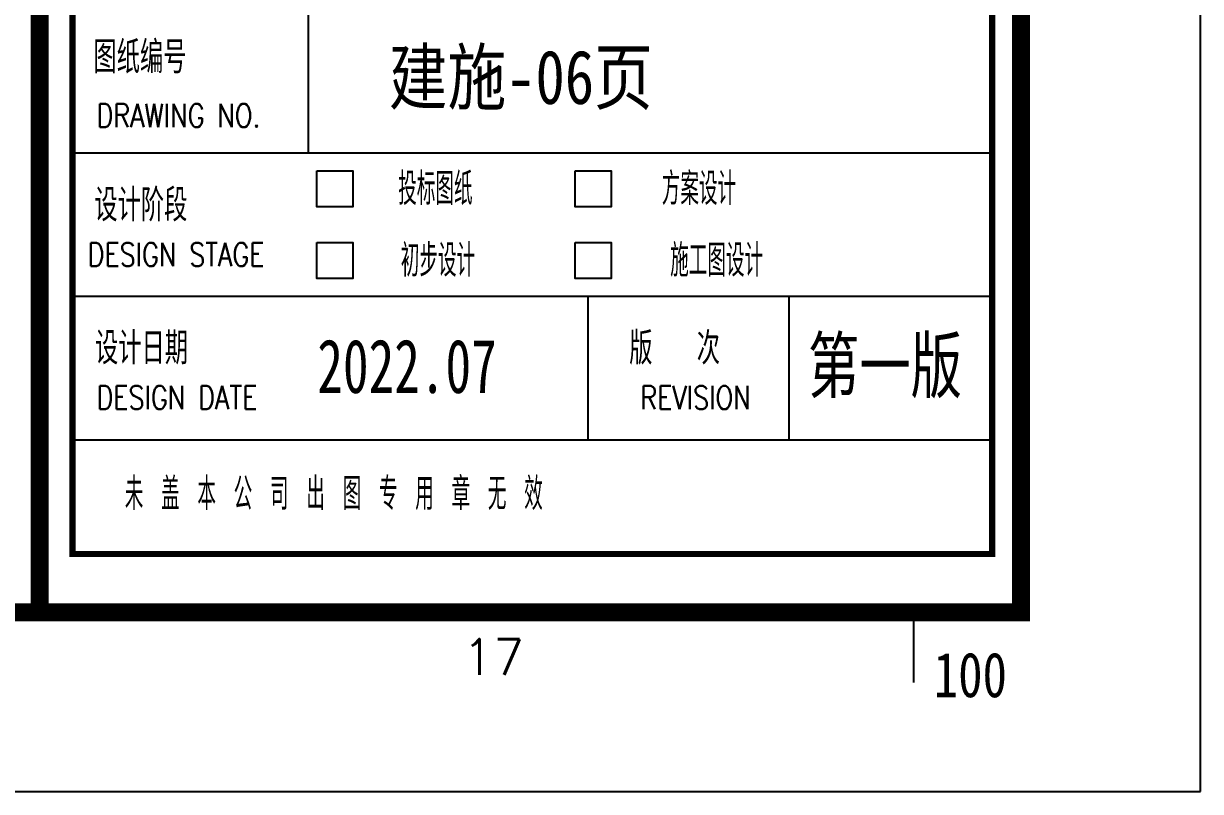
# Model space of a CAD drawing. Header units: inches. Extents: x 0 to 508000, y 0 to 738838.
# Drawn here: x 82539 to 89100, y 78738 to 83023 of the extents above; entities that cross this region are included whole.
import ezdxf
from ezdxf.enums import TextEntityAlignment as Align

# ---------------------------------------------------------------- set-up
doc = ezdxf.new("R2010")
doc.units = ezdxf.units.IN
doc.header["$LTSCALE"] = 1000
doc.header["$MEASUREMENT"] = 0
for name, color, linetype, true_color in [('TK', 7, 'Continuous', 0xffffff), ('TK-TEXT', 4, 'Continuous', 0x00ffff), ('ZG-图号', 2, 'Continuous', 0xffff00), ('ZG-图框层', 4, 'Continuous', 0x00ffff), ('ZG-比例', 140, 'Continuous', 0x00bfff)]:
    doc.layers.add(name, color=color, linetype=linetype, true_color=true_color)
doc.styles.add('-宋体', font='simsun.ttc', dxfattribs={"height": 0.2, "bigfont": 'gbcbig.shx'})
doc.styles.add('CCIAD-图框(可变字)', font='simhei.ttf', dxfattribs={"height": 0.2, "bigfont": 'gbcbig.shx'})
doc.styles.add('ISOCP', font='txt.shx', dxfattribs={"height": 0.2, "bigfont": 'gbcbig.shx'})
doc.styles.add('基本字体', font='simplex.shx', dxfattribs={"height": 0.2, "bigfont": 'gbcbig.shx'})
doc.styles.add('宋体-TK', font='simsun.ttc', dxfattribs={"height": 0.2, "bigfont": 'gbcbig.shx'})

# ---------------------------------------------------------------- blocks, each defined once
blk = doc.blocks.new('DAnoyomous23183')
at = {"layer": 'TK', "style": '基本字体'}
blk.add_text('图纸编号', height=1.8, dxfattribs=at).set_placement((532.29, 40.066))
at = {"layer": 'TK', "style": '基本字体', "width": 0.8}
blk.add_text('DRAWING NO.', height=1.29996, dxfattribs=at).set_placement((532.466, 37.066))
blk = doc.blocks.new('DAnoyomous23186')
at = {"layer": 'TK', "style": '基本字体'}
blk.add_text('设计阶段', height=1.8, dxfattribs=at).set_placement((532.341, 31.811))
at = {"layer": 'TK', "style": '基本字体', "width": 0.8}
blk.add_text('DESIGN STAGE', height=1.29996, dxfattribs=at).set_placement((531.971, 29.311))
blk = doc.blocks.new('DAnoyomous23189')
at = {"layer": 'TK', "style": '基本字体'}
blk.add_text('设计日期', height=1.8, dxfattribs=at).set_placement((532.376, 23.831))
at = {"layer": 'TK', "style": '基本字体', "width": 0.8}
blk.add_text('DESIGN DATE', height=1.30027, dxfattribs=at).set_placement((532.465, 21.331))
blk = doc.blocks.new('DAnoyomous23195')
at = {"layer": 'TK', "style": '基本字体'}
blk.add_text('版  次', height=1.8, dxfattribs=at).set_placement((562.157, 23.826))
at = {"layer": 'TK', "style": '基本字体', "width": 0.8}
blk.add_text('REVISION', height=1.3, dxfattribs=at).set_placement((562.781, 21.327))
blk = doc.blocks.new('CCIAD-TK-A2-图签')
at = {"layer": 'TK', "lineweight": -3}
for p, q in [((544.265, 51.628), (544.265, 35.628)), ((531.317, 35.628), (582.387, 35.628)), ((533.317, 35.628), (582.387, 35.628)), ((533.317, 35.628), (582.387, 35.628)), ((533.317, 35.628), (582.387, 35.628)), ((533.317, 35.628), (582.387, 35.628)), ((531.317, 27.628), (582.387, 27.628)), ((533.317, 27.628), (582.387, 27.628)), ((559.858, 27.628), (559.858, 19.628)), ((571.049, 27.628), (571.049, 19.628)), ((531.317, 19.628), (582.387, 19.628)), ((533.317, 19.628), (573.317, 19.628))]:
    blk.add_line(p, q, dxfattribs=at)
at = {"layer": 'TK', "lineweight": -3, "const_width": 1}
blk.add_lwpolyline([(529.286, 10.457), (529.286, 410)], dxfattribs=at)
at = {"layer": 'TK', "lineweight": -3}
blk.add_lwpolyline([(529.286, 10.457), (584, 10.457), (584, 410)], dxfattribs=at)
at = {"layer": 'TK', "lineweight": -3, "const_width": 0.347}
blk.add_lwpolyline([(531.117, 185.398), (582.387, 185.398), (582.387, 13.253), (531.117, 13.253)], close=True, dxfattribs=at)
at = {"layer": 'TK', "lineweight": -3}
for points in [[(544.743, 34.628), (546.743, 34.628), (546.743, 32.628), (544.743, 32.628)], [(559.146, 34.628), (561.146, 34.628), (561.146, 32.628), (559.146, 32.628)], [(544.743, 30.628), (546.743, 30.628), (546.743, 28.628), (544.743, 28.628)], [(559.146, 30.628), (561.146, 30.628), (561.146, 28.628), (559.146, 28.628)]]:
    blk.add_lwpolyline(points, close=True, dxfattribs=at)
at = {"layer": 'TK'}
for name in ['DAnoyomous23183', 'DAnoyomous23186', 'DAnoyomous23189', 'DAnoyomous23195']:
    blk.add_blockref(name, (0, 0), dxfattribs=at)
at = {"layer": 'TK', "style": '基本字体', "width": 0.8}
for s, p in [('投标图纸', (551.352, 33.628)), ('方案设计  ', (567.031, 33.628)), ('初步设计', (551.496, 29.628)), ('施工图设计', (567.031, 29.628))]:
    blk.add_text(s, height=1.8, dxfattribs=at).set_placement(p, align=Align.MIDDLE_CENTER)
blk.add_text('未 盖 本 公 司 出 图 专 用 章 无 效', height=1.8, dxfattribs=at).set_placement((557.337, 16.606), align=Align.MIDDLE_RIGHT)

msp = doc.modelspace()

# ---------------------------------------------------------------- linework, layer by layer
at = {"layer": 'TK', "lineweight": -3}
msp.add_line((87500, 79738.4), (87500, 79347.1), dxfattribs=at)
at = {"layer": 'ZG-图框层', "lineweight": -3}
msp.add_lwpolyline([(0, 78738.4), (89100, 78738.4), (89100, 120738.4), (0, 120738.4)], close=True, dxfattribs=at)
at = {"layer": 'ZG-图框层', "lineweight": -3, "const_width": 100}
msp.add_lwpolyline([(2500, 79738.4), (88100, 79738.4), (88100, 119738.4), (2500, 119738.4)], close=True, dxfattribs=at)

# ---------------------------------------------------------------- block references
at = {"layer": 'TK', "xscale": 100, "yscale": 100}
msp.add_blockref('CCIAD-TK-A2-图签', (29700, 78738.4), dxfattribs=at)

# ---------------------------------------------------------------- texts
at = {"layer": 'TK', "style": 'ISOCP'}
msp.add_text('17', height=200, dxfattribs=at).set_placement((85158.1, 79488.4), align=Align.MIDDLE_CENTER)
at = {"layer": 'TK-TEXT', "style": 'CCIAD-图框(可变字)', "width": 0.7}
for tag, p, s in [('第一版', (86911.6, 80965.9), '第一版'), ('2022.07', (84177, 80961.7), '2022.07')]:
    msp.add_attdef(tag, p, s, height=300, dxfattribs=at)
at = {"layer": 'ZG-图号', "style": '-宋体', "width": 0.8}
msp.add_text('建施-06页 ', height=300, dxfattribs=at).set_placement((85392.8, 82724.4), align=Align.MIDDLE_CENTER)
at = {"layer": 'ZG-比例', "style": '宋体-TK', "width": 0.8}
msp.add_text('100', height=250, dxfattribs=at).set_placement((87613.2, 79264.6))

doc.saveas('drawing.dxf')
